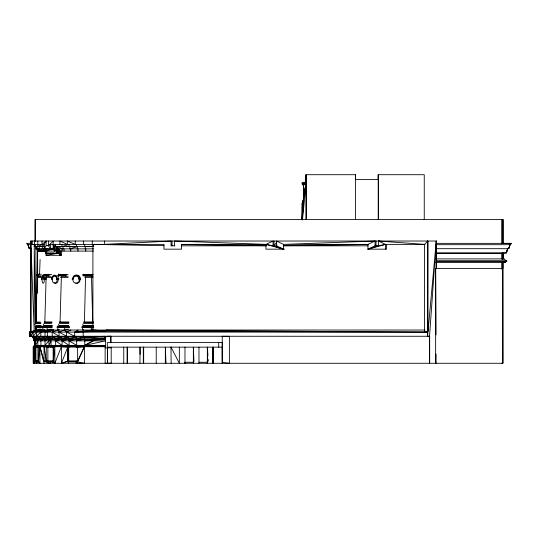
<?xml version="1.0" encoding="UTF-8"?>
<svg xmlns="http://www.w3.org/2000/svg" width="538" height="538" viewBox="0 0 538 538"><rect width="100%" height="100%" fill="white"/><g stroke="black" fill="none" stroke-linecap="round" stroke-linejoin="round"><path stroke-width="0.81" d="M29.644 336.27L29.644 332.094L35.629 330.594M436.217 268.664L436.278 241.031L30.895 241.024L30.901 332.202M110.855 342.814L110.855 336.149L107.472 336.27L105.071 337.091L32.798 337.091L32.663 336.27L33.968 340.843L33.033 337.091L33.726 338.933L105.24 338.933L105.354 340.843M501.698 363.258L502.889 363.264L502.835 262.396L502.902 363.271L33.282 363.291L33.282 346.707L34.526 345.705L34.163 345.383L105.488 345.389L105.24 339.229L33.591 339.229L34.102 340.843L34.889 339.229L34.345 337.091L33.591 338.933L34.136 340.204M37.842 345.383L37.842 340.843L35.69 345.383L35.69 340.843L34.54 345.383L34.405 340.843L34.392 345.705L33.417 346.707L33.282 363.291M105.488 345.389L105.145 346.707L33.417 346.707L34.587 363.291L34.587 346.707L35.676 345.705L33.282 346.707L33.417 363.291L34.587 363.291L35.145 361.159L35.212 347.03L37.061 347.03L37.061 361.159M34.163 345.705L40.949 345.705L39.947 346.707L39.94 363.291L38.514 361.159L34.815 361.159L34.815 361.953L35.145 347.03L34.587 346.707L37.176 345.907M35.192 219.511L35.165 241.367L35.165 219.511L502.889 219.517L502.889 243.64M35.952 323.553L35.938 246.619M36.389 330.157L36.335 327.891M36.389 326.647L36.389 326.021M38.702 361.159L35.145 361.159L34.815 361.953L38.501 361.933L38.514 347.03L39.947 346.707L44.055 363.291L44.055 346.707L44.997 345.705L36.772 347.03L37.828 345.705M37.626 293.338L37.626 248.859L46.275 248.859M38.245 329.498L38.245 330.157L36.019 330.157M44.762 246.619L40.794 246.619L40.794 244.386L44.096 246.249M40.841 336.27L40.841 332.094L47.963 330.029M40.962 345.383L40.962 340.843M46.174 279.182L43.961 279.531L43.941 278.61A3.504 1.089 89.9 0 0 43.067 275.913A3.504 1.089 89.9 0 0 41.957 277.46L41.527 279.182L42.146 279.182L42.3 277.467A3.504 1.083 89.8 0 1 43.8 276.424M42.872 330.029L42.791 327.763M42.872 326.512L42.872 325.894L52.065 325.894M68.212 336.27L68.212 337.091L60.996 336.27L60.996 337.091L54.412 336.27L49.745 337.091L49.745 336.27L47.539 337.091L47.539 336.27L43.524 337.091L43.524 336.27M44.271 279.182L44.271 278.805M44.506 330.029L44.506 329.37M45.01 340.843L45.01 345.383L48.938 340.843L48.938 345.383L51.076 340.843L51.076 345.383M45.017 336.27L45.017 332.094L53.719 330.029L52.199 332.094L52.199 336.27M45.717 248.859L45.717 253.19L58.743 253.089L60.431 255.294L61.534 254.992L61.534 251.098M47.223 330.029L47.176 326.512M47.223 326.512L47.223 325.894M47.344 336.27L47.344 332.094L53.719 330.029L40.841 332.094L36.517 336.27L36.517 332.094L44.116 330.029M47.869 361.159L47.869 347.03M55.878 250.957L55.878 246.619L57.384 248.859L57.384 253.19L55.878 250.957L54.634 251.058L53.134 248.825L50.653 249.027L48.4 245.678L48.4 241.031M48.857 330.029L48.857 329.37L52.078 329.37M266.021 244.386L181.575 244.386L181.575 249.175L163.969 249.175L163.969 244.386L50.653 244.386L50.653 249.027L44.197 249.027L44.197 244.386L46.133 241.031L46.133 245.678L44.197 249.027L53.134 248.825L53.134 244.386L54.634 246.619L54.634 251.058L37.606 251.098L40.417 251.125M51.587 278.798L52.193 278.805L52.455 281.132A3.867 2.535 -89.7 0 0 54.587 283.217A3.867 2.535 -89.7 0 0 56.846 281.441L57.243 279.531L56.732 279.525L56.685 278.603A3.504 2.3 89.8 0 0 54.849 275.907A3.504 2.3 89.8 0 0 52.509 277.467L52.193 278.805L51.587 279.175L52.448 279.175L52.778 277.467A3.504 2.293 89.7 0 1 55.945 276.411A3.51 2.313 -89.8 0 1 56.752 277.743M54.412 337.091L54.412 336.27M55.387 246.619L55.387 244.386L54.634 246.619L63 246.619L63 248.859L56.564 246.619L57.384 253.19L55.878 248.859L57.492 248.859L56.564 246.619M55.636 345.383L55.636 340.843L62.058 345.383L62.058 340.843L69.106 345.383L69.106 340.843L76.672 345.383L76.672 340.843M57.391 279.175L57.391 278.798M57.835 330.029L57.754 327.763M57.835 326.519L57.835 325.894L68.508 325.894M59.066 330.029L59.066 329.37M59.308 325.894L68.79 325.685M47.209 253.089L46.14 255.294L60.431 255.294L60.431 251.098L58.743 248.859L58.743 253.089L46.14 255.294L46.066 252.773M64.708 330.029L64.614 325.685M65.939 330.029L65.939 329.37L68.36 329.37M68.703 361.159L68.703 347.03L67.633 361.953L67.627 361.159L77.62 361.146L84.735 345.705L105.145 346.707L105.145 363.278L111.191 363.15M77.297 248.859L77.297 246.619L66.564 246.619M77.062 361.159L76.214 363.291L84.385 363.278L77.627 361.933L77.062 361.159L76.214 361.159L76.214 363.291L77.627 361.933L77.627 347.03L84.385 346.707L84.385 363.291M84.305 337.091L84.479 339.229L76.497 340.843L76.342 338.933L84.305 337.091L105.24 338.933L104.957 336.27L84.19 337.091L84.19 336.27M84.742 340.843L84.742 345.389L93.215 340.843L84.789 345.389L105.488 340.843L33.968 340.843M85.233 248.859L85.233 246.619M92.28 244.386L92.28 241.031M92.906 330.029L92.906 244.386L164.023 245.678M111.205 363.271L111.205 347.151M123.76 363.271L123.76 347.151M127.089 363.271L127.089 347.151M127.439 363.271L127.439 347.151M139.994 363.271L139.994 347.151L140.149 354.407M143.323 363.271L143.323 347.151L143.673 347.151L143.673 363.271L143.343 361.657M156.228 363.271L156.228 347.151M165.354 363.278L165.354 347.151L165.98 363.271M171.656 347.151L170.976 347.151L171.138 363.271M171.548 245.819L171.548 244.386M179.349 347.151L179.349 363.271L170.976 347.151M184.971 347.151L184.971 363.271L185.603 363.278L184.971 363.271L184.971 362.262L193.35 362.262M213.304 363.271L213.317 348.765M306.156 174.709L306.156 219.665L306.122 174.709L306.129 182.51L303.102 201.004L302.269 219.753L303.472 198.428L303.459 185.886C302.659 183.223 299.276 181.662 306.149 182.51L306.122 174.709L355.463 174.709L355.463 219.665M355.43 179.705L355.43 174.709L355.43 179.558L378.308 179.558L378.275 174.709L424.247 174.709L424.247 219.665M378.308 174.709L378.308 219.665L378.308 174.709L378.275 179.558M424.536 244.386L424.536 331.664L427.791 331.664L427.791 241.031L424.536 244.386L378.456 241.031L378.456 245.819L367.952 249.175L367.952 244.386L375.047 241.031L375.047 245.819L367.952 249.175L386.526 249.175L386.526 244.386M502.889 261.939L502.902 268.59L435.645 268.59L435.645 363.271L436.217 363.271M501.698 243.048L501.698 219.511L502.889 219.517L502.889 243.055L502.889 219.517M67.822 347.03L67.633 361.953L77.627 361.933L84.385 346.707L76.214 347.03L76.665 345.705L68.528 347.03L61.372 346.707L54.842 363.291L50.216 361.159L50.216 363.291L48.037 363.291L48.037 361.159M303.445 198.428L303.486 185.886M427.596 336.27L436.278 241.031L429.546 336.27L427.596 336.27L427.791 241.031M429.492 363.278L429.546 336.27M436.029 363.278L436.049 354.065M212.967 347.151L212.967 363.278L213.176 347.151L213.317 351.993M302.127 219.739L302.302 203.377L303.324 199.988L303.129 201.004M212.967 363.278L213.176 347.151M41.803 279.182L41.527 278.805M45.797 248.859L45.717 253.19L53.787 253.129M36.066 326.068L35.985 330.265L36.019 326.021L41.392 326.021M36.12 323.553L37.626 248.859M302.168 219.645L302.686 202.463L302.087 203.815L302.06 219.659M44.842 321.932L46.16 276.229M60.061 321.932L61.352 277.063M85.542 277.063L84.432 321.932M302.201 219.719L302.686 202.463M34.587 363.291L35.145 347.03L38.709 347.03M39.55 274.622L40.094 259.518M302.255 219.692L302.995 201.501M72.966 279.175L73.403 277.467A3.504 3.067 89.8 0 1 76.524 275.907A3.504 3.067 89.8 0 1 78.978 278.597M302.302 219.766L303.392 199.47M41.581 278.805L42.596 275.214A4.243 1.318 -90 0 1 44.17 278.449L44.17 278.805L46.174 278.805M44.022 276.996A3.51 1.103 -89.9 0 1 44.277 278.61L44.224 281.441A3.867 1.197 -89.7 0 1 43.148 283.223A3.867 1.197 -89.7 0 1 42.146 281.132L42.011 279.182M68.144 274.541L59.254 274.541C58.386 280.338 58.373 269.888 59.254 275.678L65.636 275.678L65.636 274.541M35.091 324.232L35.091 324.797M82.832 324.105L82.892 324.939M43.39 324.105L43.45 324.939M58.622 324.105L58.682 324.939M302.49 219.692L306.149 182.51C299.727 184.023 302.376 185.549 306.149 182.51L303.419 198.952M51.702 278.798L52.569 276.216L53.847 275.207A4.243 2.784 -90 0 1 57.169 278.449L57.183 278.798L58.898 278.798L58.898 279.175L56.961 279.175L56.981 279.531M91.467 327.427L91.285 326.519M48.649 275.106L48.568 275.678L44.311 275.678L44.654 275.106L48.649 275.106L48.568 274.541M78.972 278.603L79.207 279.525L79.147 278.603A3.51 3.073 -89.7 0 0 77.808 276.404A3.504 3.06 89.6 0 0 73.578 277.467L73.141 279.175L72.179 279.175L73.484 276.216L75.192 275.207A4.243 3.712 -90 0 1 79.611 278.449L80.882 279.175L79.335 279.175L79.005 281.441A3.867 3.383 -89.5 0 1 75.132 283.042A3.867 3.389 -89.8 0 1 73.155 281.132L72.778 279.175M303.472 198.428L306.149 182.51L302.269 184.036M428.06 330.036L427.791 330.809L427.636 241.031L427.555 336.27M427.925 330.036L427.555 332.094L29.503 332.094L29.503 336.27L429.674 336.277L429.674 363.278M38.124 274.293L38.104 276.216L38.104 274.259L41.332 274.259M91.393 327.427L91.218 330.029M46.201 250.728L45.717 253.19L47.008 250.957L45.636 251.058L45.636 248.838M276.465 245.819L276.465 241.031L283.566 244.386L283.566 249.175L276.465 245.819L276.788 244.225M93.168 274.541L83.82 274.541L83.82 275.678L91.662 275.678L91.588 274.541M507.623 248.684L506.386 252.88L507.684 248.684L506.386 252.88L502.835 253.331L435.713 253.331M509.977 244.689L508.713 248.684L510.037 244.689L508.713 248.684L435.672 248.684M48.924 345.705L48.037 347.03L55.622 345.705L54.849 346.707L53.275 347.03L44.055 346.707L46.308 361.159L46.039 361.953L46.308 347.03L51.063 345.705L50.216 347.03L62.052 345.705L61.372 346.707L61.372 363.291L68.528 361.159L68.528 363.291M38.03 275.806L38.03 274.669M38.85 274.669L37.23 274.669L37.23 275.806L41.258 275.806M436.291 243.358L511.1 243.358L510.448 244.689L435.713 244.689M302.504 202.927L302.087 203.815M30.874 336.27L33.174 332.094L39.099 330.029L30.874 332.094L30.874 336.27L29.644 332.094L29.503 336.27L29.503 332.094L36.49 330.406M68.528 346.707L69.099 345.705L61.372 346.707L77.694 347.03M46.927 248.825L45.636 251.058L53.134 248.825M276.949 241.717L274.024 245.819L274.024 241.031M36.517 332.094L33.174 336.27L33.174 332.094L41.15 330.029M35.811 327.191L36.281 326.647M50.451 339.229L48.588 340.843L48.285 338.933L50.027 337.091L50.74 340.843M48.864 245.476L46.133 245.678L48.4 245.678L53.175 241.031L53.175 244.386M302.06 184.023L306.149 182.51L303.439 185.402M33.726 339.229L34.889 338.933L36.537 337.091L37.061 339.229L35.266 340.843L34.889 339.229L37.061 338.933L39.718 337.091L40.565 340.843L44.318 339.229L43.847 337.091L40.222 338.933M78.077 330.029L74.688 332.094L94.291 330.029L105.287 331.139L106.578 330.036L427.555 332.094L105.287 331.139L74.688 332.094L74.688 336.27L66.598 332.094L64.177 330.029L59.066 332.094L59.066 336.27L52.199 332.094L58.07 330.029L59.066 332.094L66.598 336.27L66.598 332.094L70.882 330.029M302.443 184.083L306.149 182.51L303.378 185.173L303.17 184.749M105.287 331.139L106.585 330.036M46.133 241.031L42.025 244.386L42.025 241.031M32.798 337.091L33.981 336.27L33.981 337.091L36.18 336.27L36.18 337.091L39.382 336.27L39.382 337.091L40.646 336.27L43.524 337.091M506.076 261.569L504.583 262.531L506.076 261.569L504.53 262.531L502.855 262.524M40.222 339.229L37.425 340.843L37.061 339.229M48.4 245.678L50.653 244.386M302.618 184.164L306.149 182.51M44.318 338.933L47.842 337.091L48.285 338.933M284.528 249.175L265.96 249.175L265.96 244.386L273.055 241.031L273.055 245.819L283.566 249.175L265.96 244.386L174.473 241.031L174.473 245.819M48.285 339.229L44.641 340.843L44.318 339.229M50.451 338.933L54.674 337.091L55.327 340.843L61.561 339.229L61.224 337.091L55.064 338.933L61.561 339.229L61.789 340.843L68.689 339.229L68.407 337.091L61.561 338.933L68.689 339.229L68.884 340.843L76.342 339.229M104.957 337.091L107.472 336.27M77.297 246.619L69.893 248.859L69.893 246.619M30.874 332.094L37.216 330.258M367.952 249.175L385.558 244.386L425.02 244.386M68.689 338.933L76.12 337.091L76.342 338.933M36.772 346.707L40.949 345.705M44.641 248.368L42.32 248.859L42.32 246.619M378.456 245.819L385.558 244.386L385.558 249.175M44.809 345.383L50.888 345.705M76.214 346.707L84.735 345.705M46.039 361.953L53.275 361.146L54.842 363.291L54.849 346.707L53.275 361.933L46.039 361.953L46.039 361.159L53.275 361.146L53.275 347.03L53.275 361.159L44.055 361.159L39.947 346.707L38.514 361.159L35.145 361.159M105.24 339.229L84.6 340.843L84.479 339.229M39.348 251.125L37.673 251.098L37.707 248.859L38.77 251.098L38.81 248.859L40.827 251.098L40.861 248.859L43.813 251.098L43.847 248.859L46.012 251.098L39.213 251.125M375.047 241.031L283.566 244.386L368.012 244.386M46.14 255.294L47.761 255.261M59.913 255.025L61.534 254.992L59.893 254.992M105.145 347.931L111.191 347.804M283.634 245.718L368.012 244.494M46.012 251.098L37.673 251.098L37.606 249.605M502.647 243.378L511.1 243.358M502.835 253.331L502.889 258.886M503.965 258.886L506.023 260.715M506.722 260.715L506.783 261.569L436.21 261.569M379.425 241.031L378.456 241.031L385.558 244.386M30.969 244.682L27.599 244.682L26.913 243.351L31.164 243.351M44.762 244.386L30.895 244.386L30.895 241.031M174.911 245.819L171.064 245.819L171.064 241.031L104.641 244.386L104.641 241.031M181.622 245.819L266.458 245.819M276.949 245.819L273.055 245.819L265.96 244.386M283.573 245.819L368.032 245.819M375.047 245.819L378.745 245.819M54.634 246.619L93.733 246.619L84.701 246.619L84.701 244.386M44.076 246.619L35.508 246.619L35.508 244.386M29.348 248.677L28.01 244.682L29.301 248.677L31.029 248.677M35.898 248.859L37.156 248.859L37.156 246.619M56.564 248.859L93.733 248.859M35.952 248.859L39.267 248.859L39.267 246.619L34.244 246.619L34.244 244.386M60.431 251.098L93.504 251.098M435.814 252.88L506.386 252.88M435.713 258.886L504.025 258.886M436.21 260.715L506.783 260.715M435.726 262.531L504.583 262.531M51.641 274.541L44.311 274.541L44.654 275.106M59.617 275.106L65.596 275.106M84.15 275.106L91.426 275.113M37.512 275.234L38.225 275.234M45.838 276.283L51.063 276.283M60.922 276.283L68.144 276.29M84.829 276.29L92.946 276.29M37.667 276.411L41.009 276.411M61.702 277.447L60.922 277.447L68.144 277.447M46.329 277.447L45.838 277.447L52.031 277.447M84.829 277.447L92.946 277.447M37.667 277.574L41.009 277.574M43.961 279.531L44.412 279.538M44.257 321.932L52.025 321.932M59.449 321.932L68.945 321.932M83.646 321.932L93.363 321.932M35.932 322.06L40.464 322.06M45.851 322.45L47.041 322.45M62.711 322.45L64.069 322.45M88.837 322.45L90.189 322.45M36.053 322.578L36.819 322.578M44.264 322.968L52.025 322.968M59.449 322.968L68.945 322.968M83.646 322.968L93.363 322.968M35.932 323.096L40.464 323.096M44.076 323.089L51.46 323.089M59.308 323.089L68.79 323.089M83.518 323.089L93.202 323.089M35.784 323.217L40.989 323.217M44.076 325.685L52.522 325.685M83.518 325.685L93.202 325.685M35.784 325.813L40.989 325.813M93.599 325.894L82.61 325.894L82.61 326.519M52.139 326.519L42.717 326.512L42.051 327.064L51.964 327.064M69.389 326.519L57.674 326.519L56.981 327.064L69.341 327.064M93.726 326.519L82.469 326.519L81.837 327.064L93.625 327.064M41.392 326.647L35.898 326.647L35.387 327.191L41.392 327.191M51.863 327.427L42.294 327.427L42.193 327.064M68.891 327.427L57.236 327.427L57.129 327.064M93.551 327.427L82.065 327.427L81.971 327.064M40.989 327.555L35.575 327.555L35.495 327.191M52.193 327.763L42.468 327.427M69.469 327.763L57.411 327.427M93.666 327.763L82.227 327.427M40.982 327.891L35.71 327.555M93.128 329.37L91.863 329.37L91.863 330.029M37.875 329.498L41.493 329.498M37.875 330.029L425.02 330.036M30.895 331.946L30.895 244.386L34.21 331.112L34.257 246.619L35.77 323.58M222.255 336.27L229.37 336.317M48.743 345.705L51.063 345.705M105.482 345.705L40.747 345.383M38.171 361.933L38.501 361.146L36.772 361.159L36.772 363.291M67.627 361.159L77.694 361.159M77.465 361.146L77.465 361.933M198.973 362.262L207.345 362.262M213.129 363.271L213.64 363.271M72.179 278.798L72.986 278.805L72.334 278.798M185.133 363.271L185.603 363.278M38.265 330.029L40.357 330.05M181.642 244.481L266.021 245.711M79.039 279.525L79.537 279.531M56.732 279.525L57.243 279.531M84.19 337.091L75.966 336.27L75.966 337.091M34.587 346.707L36.772 347.03M36.772 361.159L39.94 363.291M40.794 246.619L37.667 244.386L37.667 246.619M55.878 246.619L57.492 248.859L56.564 247.641L57.384 253.19M33.591 339.229L34.136 340.305M26.9 243.351L27.606 244.682M58.427 277.406L58.01 276.498A4.243 2.784 -90 0 0 56.799 275.308M38.171 361.146L38.501 361.933M27.976 244.682L29.294 248.677M36.107 327.555L36.207 327.891M31.022 250.782L30.363 248.677L30.975 250.782M58.743 248.859L60.431 255.294M53.134 244.386L54.634 251.058M35.911 327.191L35.985 327.555M82.543 327.763L82.61 330.029M35.959 327.891L36.019 328.267M80.606 278.805L79.698 276.498A4.243 3.712 -90 0 0 76.161 275.207M80.216 279.175L79.711 281.441A3.867 3.383 -89.9 0 1 76.705 283.217A3.867 3.383 -90 0 1 75.838 283.042M58.676 278.449L58.696 278.798M58.326 279.175L57.949 281.441A3.867 2.535 -89.9 0 1 54.452 282.611M193.949 361.664L193.35 347.151L193.35 363.271M207.782 355.215L207.345 347.151L207.345 363.278L207.554 347.151L207.782 356.022M207.944 360.857L207.897 359.243L207.93 361.664M91.467 277.063L92.765 321.932M34.405 340.843L34.54 345.383M35.817 326.089L35.905 330.271M435.645 268.59L436.049 334.784M77.62 361.146L77.627 361.933M53.006 361.146L53.006 361.933M502.889 252.786L502.889 259.444M501.698 253.136L501.698 259.02M501.698 262.383L501.698 269.108M436.217 241.031L436.217 268.59M376.015 241.031L376.015 245.819M375.531 244.386L375.531 245.819M273.539 244.386L273.539 245.819M229.37 336.27L229.37 363.278L222.349 362.491L222.255 347.151L107.311 347.151L107.311 342.558L222.255 342.558L222.255 363.278L222.255 336.317M218.717 342.558L218.717 347.151M198.973 347.151L198.973 363.271M172.032 241.031L172.032 245.819M110.855 336.27L110.855 342.558M105.414 345.389L84.668 345.705M93.249 244.386L93.249 246.619M91.218 325.894L91.218 326.519M85.771 248.859L85.771 251.098M83.625 241.031L83.625 244.386M83.255 329.37L83.255 330.029M83.182 332.094L83.182 336.27M79.913 278.805L79.913 279.175M77.976 248.859L77.976 251.098M76.618 244.386L76.618 246.619M76.578 345.383L61.91 345.705M75.253 241.031L75.253 244.386L67.311 241.031L67.311 244.386L59.92 241.031L59.92 244.386M70.754 248.859L70.754 251.098M69.039 246.619L69.039 244.386L61.978 246.619L61.978 244.386M64.029 248.859L64.029 251.098M62.058 248.859L62.058 251.098M58.629 248.859L58.629 253.089M37.781 241.031L37.781 244.386M36.033 246.619L36.033 248.859M34.506 241.031L34.506 244.386M34.358 244.386L34.358 246.619M32.246 241.031L32.246 244.386M31.036 241.031L31.036 244.386M67.788 347.03L67.788 361.159L61.372 363.291L67.788 347.03M107.405 347.884L107.405 363.231L107.405 347.884M502.835 253.149L502.835 259.034L502.889 253.142M37.169 274.985C37.216 278.368 37.418 272.766 37.169 274.985M43.766 274.857C44.15 278.348 45.024 272.517 43.766 274.857M48.38 274.857C48.763 278.348 49.637 272.517 48.38 274.857M65.32 274.857C65.952 278.435 67.163 272.41 65.32 274.857M82.765 274.857C83.578 278.489 84.984 272.342 82.765 274.857M91.178 274.857C91.991 278.489 93.397 272.342 91.178 274.857M511.039 243.358L510.448 244.689L511.039 243.358"/></g></svg>
